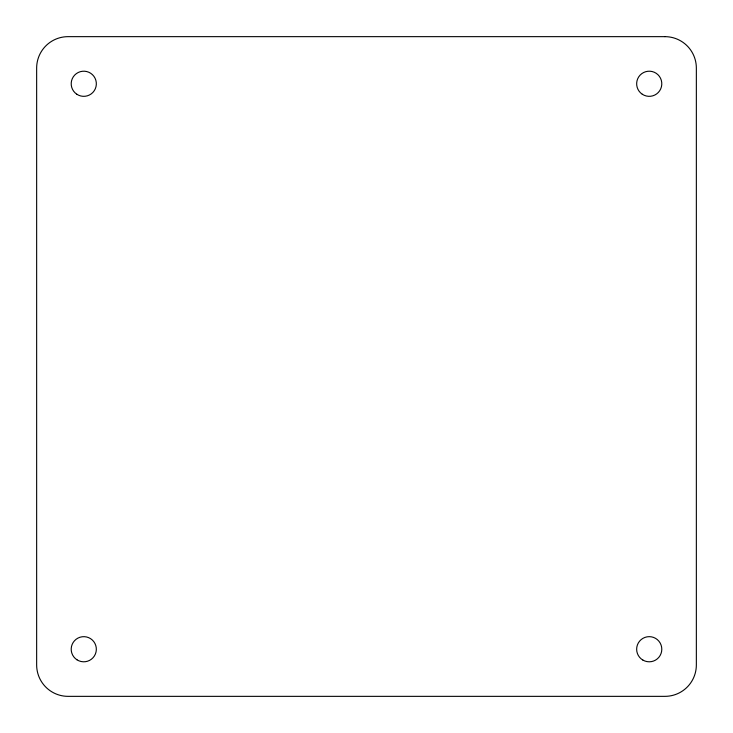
<?xml version="1.0" encoding="UTF-8"?>
<svg xmlns="http://www.w3.org/2000/svg" width="733" height="733" viewBox="0 0 733 733"><rect width="100%" height="100%" fill="white"/><g stroke="black" fill="none" stroke-linecap="round" stroke-linejoin="round"><path stroke-width="1.1" d="M664.932 36.65L68.068 36.65A31.418 31.418 0 0 0 36.65 68.068L36.65 664.932A31.418 31.418 0 0 0 68.068 696.35L664.932 696.35A31.418 31.418 0 0 0 696.35 664.932L696.35 68.068A31.418 31.418 0 0 0 664.932 36.65M77.002 659.819A12.562 12.562 0 0 0 96.325 649.795A12.562 12.562 0 0 0 77.982 638.077A12.562 12.562 0 0 0 77.002 659.819M642.942 660.112A12.562 12.562 0 0 0 661.798 649.227A12.562 12.562 0 0 0 642.942 638.342A12.562 12.562 0 0 0 642.942 660.112M642.273 94.236A12.562 12.562 0 0 0 661.771 84.561A12.562 12.562 0 0 0 643.638 72.512A12.562 12.562 0 0 0 642.273 94.236M76.818 94.236A12.562 12.562 0 0 0 96.316 84.561A12.562 12.562 0 0 0 78.184 72.512A12.562 12.562 0 0 0 76.818 94.236"/></g></svg>
